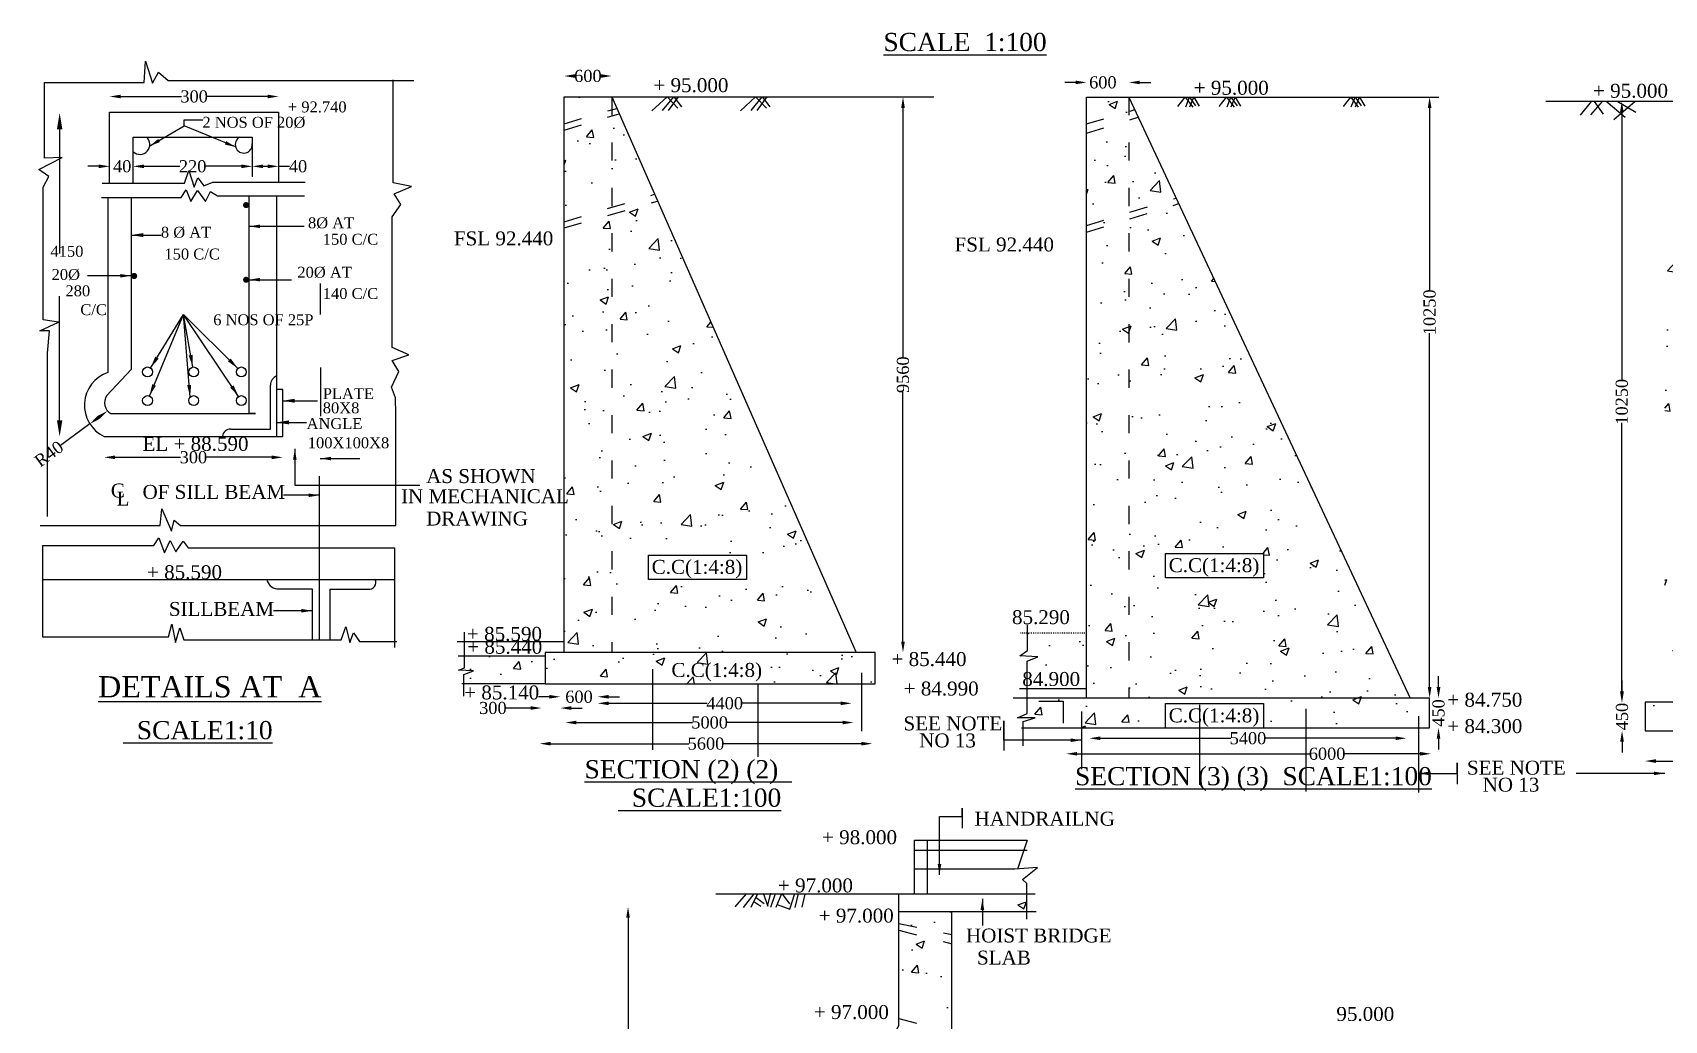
# Model space of a CAD drawing. Header units: millimetres. Extents: x -109570 to 149785, y -246061 to 55138.
# Drawn here: x 15205 to 42136, y 21769 to 38075 of the extents above; entities that cross this region are included whole.
import ezdxf

# ---------------------------------------------------------------- set-up
doc = ezdxf.new("R2010")
doc.units = ezdxf.units.MM
doc.header["$MEASUREMENT"] = 0
doc.header["$PDMODE"] = 33
doc.header["$PDSIZE"] = 500
doc.linetypes.add('ACAD_ISO03W100', pattern=[30, 12, -18])
for name, color, linetype in [('DIM', 5, 'Continuous'), ('DOT LINE', 3, 'ACAD_ISO03W100'), ('DWG. LINE', 1, 'Continuous'), ('HATCH', 2, 'Continuous'), ('TEXT', 7, 'Continuous'), ('TITLE', 7, 'Continuous')]:
    doc.layers.add(name, color=color, linetype=linetype)
doc.styles.get("Standard").update_dxf_attribs({"font": 'TIMES.TTF', "height": 200})
doc.dimstyles.get("Standard").update_dxf_attribs({"dimtxt": 200, "dimasz": 180, "dimexe": 0.18, "dimexo": 0.0625, "dimgap": 0.09, "dimtad": 0, "dimdec": 0, "dimzin": 0, "dimdsep": 46, "dimtxsty": 'Standard', "dimcen": 0.09, "dimse1": 1, "dimse2": 1, "dimclrd": 5, "dimclre": 5, "dimclrt": 4, "dimadec": 0, "dimazin": 0, "dimtfac": 1, "dimtdec": 0, "dimtofl": 0, "dimtmove": 0, "dimatfit": 3, "dimfxl": 1, "dimtolj": 1, "dimtzin": 0, "dimarcsym": 0})

# ---------------------------------------------------------------- blocks, each defined once
blk = doc.blocks.new('*D57')
at = {"layer": 'Defpoints', "color": 0}
for p in [(41506, 36941), (41434, 27020), (41506, 27020)]:
    blk.add_point(p, dxfattribs=at)
at = {"layer": 'DIM', "color": 5, "lineweight": -2}
for p, q in [((41434, 36761), (41434, 32327)), ((41434, 27200), (41434, 31634))]:
    blk.add_line(p, q, dxfattribs=at)
at = {"layer": 'DIM', "color": 5}
for points in [[(41404, 36761), (41464, 36761), (41434, 36941)], [(41404, 27200), (41464, 27200), (41434, 27020)]]:
    blk.add_solid(points, dxfattribs=at)
at = {"layer": 'DIM', "color": 4, "insert": (41434, 31981), "char_height": 200, "attachment_point": 5, "rotation": 90}
blk.add_mtext('\\A1;10250', dxfattribs=at)
blk = doc.blocks.new('*D62')
at = {"layer": 'Defpoints', "color": 0}
for p in [(41819, 26058), (53921, 26058), (53921, 26050)]:
    blk.add_point(p, dxfattribs=at)
at = {"layer": 'DIM', "color": 5, "lineweight": -2}
for p, q in [((41999, 26050), (49270, 26050)), ((53741, 26050), (49964, 26050))]:
    blk.add_line(p, q, dxfattribs=at)
at = {"layer": 'DIM', "color": 5}
for points in [[(41999, 26080), (41999, 26020), (41819, 26050)], [(53741, 26080), (53741, 26020), (53921, 26050)]]:
    blk.add_solid(points, dxfattribs=at)
at = {"layer": 'DIM', "color": 4, "insert": (49617, 26050), "char_height": 200, "attachment_point": 5}
blk.add_mtext('\\A1;12300', dxfattribs=at)
blk = doc.blocks.new('*D63')
at = {"layer": 'Defpoints', "color": 0}
for p in [(41819, 27020), (41438, 26549), (41819, 26549)]:
    blk.add_point(p, dxfattribs=at)
at = {"layer": 'DIM', "color": 5, "lineweight": -2}
for p, q in [((41438, 27200), (41438, 27380)), ((41438, 26369), (41438, 26189))]:
    blk.add_line(p, q, dxfattribs=at)
at = {"layer": 'DIM', "color": 5}
for points in [[(41408, 27200), (41468, 27200), (41438, 27020)], [(41408, 26369), (41468, 26369), (41438, 26549)]]:
    blk.add_solid(points, dxfattribs=at)
at = {"layer": 'DIM', "color": 4, "insert": (41438, 26785), "char_height": 200, "attachment_point": 5, "rotation": 90}
blk.add_mtext('\\A1;450', dxfattribs=at)
blk = doc.blocks.new('*D64')
at = {"layer": 'Defpoints', "color": 0}
for p in [(33299, 37253), (32599, 37012), (33299, 37012)]:
    blk.add_point(p, dxfattribs=at)
at = {"layer": 'DIM', "color": 5, "lineweight": -2}
for p, q in [((32419, 37253), (32239, 37253)), ((33479, 37253), (33659, 37253))]:
    blk.add_line(p, q, dxfattribs=at)
at = {"layer": 'DIM', "color": 5}
for points in [[(32419, 37283), (32419, 37223), (32599, 37253)], [(33479, 37283), (33479, 37223), (33299, 37253)]]:
    blk.add_solid(points, dxfattribs=at)
at = {"layer": 'DIM', "color": 4, "insert": (32869, 37253), "char_height": 200, "attachment_point": 5}
blk.add_mtext('\\A1;600', dxfattribs=at)
blk = doc.blocks.new('*D65')
at = {"layer": 'Defpoints', "color": 0}
for p in [(38262, 27090), (38409, 27090), (38262, 26599)]:
    blk.add_point(p, dxfattribs=at)
at = {"layer": 'DIM', "color": 5, "lineweight": -2}
for p, q in [((38409, 27270), (38409, 27450)), ((38409, 26419), (38409, 26239))]:
    blk.add_line(p, q, dxfattribs=at)
at = {"layer": 'DIM', "color": 5}
for points in [[(38379, 27270), (38439, 27270), (38409, 27090)], [(38379, 26419), (38439, 26419), (38409, 26599)]]:
    blk.add_solid(points, dxfattribs=at)
at = {"layer": 'DIM', "color": 4, "insert": (38409, 26844), "char_height": 200, "attachment_point": 5, "rotation": 90}
blk.add_mtext('\\A1;450', dxfattribs=at)
blk = doc.blocks.new('*D66')
at = {"layer": 'Defpoints', "color": 0}
for p in [(38262, 37012), (38262, 37012), (38262, 27090)]:
    blk.add_point(p, dxfattribs=at)
at = {"layer": 'DIM', "color": 5, "lineweight": -2}
for p, q in [((38262, 36832), (38262, 33806)), ((38262, 27270), (38262, 33113))]:
    blk.add_line(p, q, dxfattribs=at)
at = {"layer": 'DIM', "color": 5}
for points in [[(38232, 36832), (38292, 36832), (38262, 37012)], [(38232, 27270), (38292, 27270), (38262, 27090)]]:
    blk.add_solid(points, dxfattribs=at)
at = {"layer": 'DIM', "color": 4, "insert": (38262, 33459), "char_height": 200, "attachment_point": 5, "rotation": 90}
blk.add_mtext('\\A1;10250', dxfattribs=at)
blk = doc.blocks.new('*D67')
at = {"layer": 'Defpoints', "color": 0}
for p in [(32648, 26453), (37880, 26444), (37880, 26426)]:
    blk.add_point(p, dxfattribs=at)
at = {"layer": 'DIM', "color": 5, "lineweight": -2}
for p, q in [((32828, 26426), (34981, 26426)), ((37700, 26426), (35547, 26426))]:
    blk.add_line(p, q, dxfattribs=at)
at = {"layer": 'DIM', "color": 5}
for points in [[(32828, 26456), (32828, 26396), (32648, 26426)], [(37700, 26456), (37700, 26396), (37880, 26426)]]:
    blk.add_solid(points, dxfattribs=at)
at = {"layer": 'DIM', "color": 4, "insert": (35264, 26426), "char_height": 200, "attachment_point": 5}
blk.add_mtext('\\A1;5400', dxfattribs=at)
blk = doc.blocks.new('*D68')
at = {"layer": 'Defpoints', "color": 0}
for p in [(32264, 26142), (38283, 26170), (38283, 26142)]:
    blk.add_point(p, dxfattribs=at)
at = {"layer": 'DIM', "color": 5, "lineweight": -2}
for p, q in [((32444, 26170), (36286, 26170)), ((38103, 26170), (36854, 26170))]:
    blk.add_line(p, q, dxfattribs=at)
at = {"layer": 'DIM', "color": 5}
for points in [[(32444, 26200), (32444, 26140), (32264, 26170)], [(38103, 26200), (38103, 26140), (38283, 26170)]]:
    blk.add_solid(points, dxfattribs=at)
at = {"layer": 'DIM', "color": 4, "insert": (36570, 26170), "char_height": 200, "attachment_point": 5}
blk.add_mtext('\\A1;6000', dxfattribs=at)
blk = doc.blocks.new('*D69')
at = {"layer": 'Defpoints', "color": 0}
for p in [(24762, 37359), (23977, 37013), (24762, 37013)]:
    blk.add_point(p, dxfattribs=at)
at = {"layer": 'DIM', "color": 5, "lineweight": -2}
for p, q in [((24157, 37359), (24160, 37359)), ((24582, 37359), (24579, 37359))]:
    blk.add_line(p, q, dxfattribs=at)
at = {"layer": 'DIM', "color": 5}
for points in [[(24157, 37389), (24157, 37329), (23977, 37359)], [(24582, 37389), (24582, 37329), (24762, 37359)]]:
    blk.add_solid(points, dxfattribs=at)
at = {"layer": 'DIM', "color": 4, "insert": (24370, 37359), "char_height": 200, "attachment_point": 5}
blk.add_mtext('\\A1;600', dxfattribs=at)
blk = doc.blocks.new('*D70')
at = {"layer": 'Defpoints', "color": 0}
for p in [(23604, 26938), (23914, 26938), (23914, 26925)]:
    blk.add_point(p, dxfattribs=at)
at = {"layer": 'DIM', "color": 5, "lineweight": -2}
for p, q in [((23424, 26925), (23012, 26925)), ((24094, 26925), (24274, 26925))]:
    blk.add_line(p, q, dxfattribs=at)
at = {"layer": 'DIM', "color": 5}
for points in [[(23424, 26955), (23424, 26895), (23604, 26925)], [(24094, 26955), (24094, 26895), (23914, 26925)]]:
    blk.add_solid(points, dxfattribs=at)
at = {"layer": 'DIM', "color": 4, "insert": (22802, 26925), "char_height": 200, "attachment_point": 5}
blk.add_mtext('\\A1;300', dxfattribs=at)
blk = doc.blocks.new('*D71')
at = {"layer": 'Defpoints', "color": 0}
for p in [(24532, 27111), (23914, 26925), (24532, 26925)]:
    blk.add_point(p, dxfattribs=at)
at = {"layer": 'DIM', "color": 5, "lineweight": -2}
for p, q in [((23734, 27111), (23554, 27111)), ((24712, 27111), (24892, 27111))]:
    blk.add_line(p, q, dxfattribs=at)
at = {"layer": 'DIM', "color": 5}
for points in [[(23734, 27141), (23734, 27081), (23914, 27111)], [(24712, 27141), (24712, 27081), (24532, 27111)]]:
    blk.add_solid(points, dxfattribs=at)
at = {"layer": 'DIM', "color": 4, "insert": (24223, 27111), "char_height": 200, "attachment_point": 5}
blk.add_mtext('\\A1;600', dxfattribs=at)
blk = doc.blocks.new('*D72')
at = {"layer": 'Defpoints', "color": 0}
for p in [(28724, 27003), (24532, 26925), (28724, 26925)]:
    blk.add_point(p, dxfattribs=at)
at = {"layer": 'DIM', "color": 5, "lineweight": -2}
for p, q in [((24712, 27003), (26340, 27003)), ((28544, 27003), (26916, 27003))]:
    blk.add_line(p, q, dxfattribs=at)
at = {"layer": 'DIM', "color": 5}
for points in [[(24712, 27033), (24712, 26973), (24532, 27003)], [(28544, 27033), (28544, 26973), (28724, 27003)]]:
    blk.add_solid(points, dxfattribs=at)
at = {"layer": 'DIM', "color": 4, "insert": (26628, 27003), "char_height": 200, "attachment_point": 5}
blk.add_mtext('\\A1;4400', dxfattribs=at)
blk = doc.blocks.new('*D73')
at = {"layer": 'Defpoints', "color": 0}
for p in [(24001, 26686), (28756, 26686), (28756, 26686)]:
    blk.add_point(p, dxfattribs=at)
at = {"layer": 'DIM', "color": 5, "lineweight": -2}
for p, q in [((24181, 26686), (26096, 26686)), ((28576, 26686), (26662, 26686))]:
    blk.add_line(p, q, dxfattribs=at)
at = {"layer": 'DIM', "color": 5}
for points in [[(24181, 26716), (24181, 26656), (24001, 26686)], [(28576, 26716), (28576, 26656), (28756, 26686)]]:
    blk.add_solid(points, dxfattribs=at)
at = {"layer": 'DIM', "color": 4, "insert": (26379, 26686), "char_height": 200, "attachment_point": 5}
blk.add_mtext('\\A1;5000', dxfattribs=at)
blk = doc.blocks.new('*D74')
at = {"layer": 'Defpoints', "color": 0}
for p in [(23574, 26332), (29063, 26337), (29063, 26332)]:
    blk.add_point(p, dxfattribs=at)
at = {"layer": 'DIM', "color": 5, "lineweight": -2}
for p, q in [((23754, 26337), (26036, 26337)), ((28883, 26337), (26602, 26337))]:
    blk.add_line(p, q, dxfattribs=at)
at = {"layer": 'DIM', "color": 5}
for points in [[(23754, 26367), (23754, 26307), (23574, 26337)], [(28883, 26367), (28883, 26307), (29063, 26337)]]:
    blk.add_solid(points, dxfattribs=at)
at = {"layer": 'DIM', "color": 4, "insert": (26319, 26337), "char_height": 200, "attachment_point": 5}
blk.add_mtext('\\A1;5600', dxfattribs=at)
blk = doc.blocks.new('*D75')
at = {"layer": 'Defpoints', "color": 0}
for p in [(29111, 37013), (29570, 37013), (29111, 27843)]:
    blk.add_point(p, dxfattribs=at)
at = {"layer": 'DIM', "color": 5, "lineweight": -2}
for p, q in [((29570, 36833), (29570, 32712)), ((29570, 28023), (29570, 32143))]:
    blk.add_line(p, q, dxfattribs=at)
at = {"layer": 'DIM', "color": 5}
for points in [[(29540, 36833), (29600, 36833), (29570, 37013)], [(29540, 28023), (29600, 28023), (29570, 27843)]]:
    blk.add_solid(points, dxfattribs=at)
at = {"layer": 'DIM', "color": 4, "insert": (29570, 32428), "char_height": 200, "attachment_point": 5, "rotation": 90}
blk.add_mtext('\\A1;9560', dxfattribs=at)
blk = doc.blocks.new('*D76')
at = {"layer": 'Defpoints', "color": 0}
for p in [(16385, 31408), (19333, 31408), (19333, 31064)]:
    blk.add_point(p, dxfattribs=at)
at = {"layer": 'DIM', "color": 5, "lineweight": -2}
for p, q in [((16565, 31064), (17648, 31064)), ((19153, 31064), (18069, 31064))]:
    blk.add_line(p, q, dxfattribs=at)
at = {"layer": 'DIM', "color": 5}
for points in [[(16565, 31094), (16565, 31034), (16385, 31064)], [(19153, 31094), (19153, 31034), (19333, 31064)]]:
    blk.add_solid(points, dxfattribs=at)
at = {"layer": 'DIM', "color": 4, "insert": (17859, 31064), "char_height": 200, "attachment_point": 5}
blk.add_mtext('\\A1;300', dxfattribs=at)
blk = doc.blocks.new('*D77')
at = {"layer": 'Defpoints', "color": 0}
for p in [(16433, 31842), (16441, 31830), (16142, 31629)]:
    blk.add_point(p, dxfattribs=at)
at = {"layer": 'DIM', "color": 5, "lineweight": -2}
for p, q in [((16151, 31617), (15667, 31262)), ((16296, 31724), (16296, 31724))]:
    blk.add_line(p, q, dxfattribs=at)
at = {"layer": 'DIM', "color": 5}
for points in [[(16278, 31748), (16314, 31700), (16441, 31830)], [(16278, 31748), (16313, 31699), (16151, 31617)]]:
    blk.add_solid(points, dxfattribs=at)
at = {"layer": 'DIM', "color": 4, "insert": (15475, 31121), "char_height": 200, "attachment_point": 5, "rotation": 36.2823}
blk.add_mtext('\\A1;R40', dxfattribs=at)
blk = doc.blocks.new('*D78')
at = {"layer": 'Defpoints', "color": 0}
for p in [(16476, 35857), (16864, 35868), (16864, 35857)]:
    blk.add_point(p, dxfattribs=at)
at = {"layer": 'DIM', "color": 5, "lineweight": -2}
for p, q in [((16296, 35868), (16116, 35868)), ((17044, 35868), (17224, 35868))]:
    blk.add_line(p, q, dxfattribs=at)
at = {"layer": 'DIM', "color": 5}
for points in [[(16296, 35898), (16296, 35838), (16476, 35868)], [(17044, 35898), (17044, 35838), (16864, 35868)]]:
    blk.add_solid(points, dxfattribs=at)
at = {"layer": 'DIM', "color": 4, "insert": (16684, 35868), "char_height": 200, "attachment_point": 5}
blk.add_mtext('\\A1;40', dxfattribs=at)
blk = doc.blocks.new('*D79')
at = {"layer": 'Defpoints', "color": 0}
for p in [(16864, 35868), (18830, 35868), (18830, 35868)]:
    blk.add_point(p, dxfattribs=at)
at = {"layer": 'DIM', "color": 5, "lineweight": -2}
for p, q in [((17044, 35868), (17634, 35868)), ((18650, 35868), (18060, 35868))]:
    blk.add_line(p, q, dxfattribs=at)
at = {"layer": 'DIM', "color": 5}
for points in [[(17044, 35898), (17044, 35838), (16864, 35868)], [(18650, 35898), (18650, 35838), (18830, 35868)]]:
    blk.add_solid(points, dxfattribs=at)
at = {"layer": 'DIM', "color": 4, "insert": (17847, 35868), "char_height": 200, "attachment_point": 5}
blk.add_mtext('\\A1;220', dxfattribs=at)
blk = doc.blocks.new('*D80')
at = {"layer": 'Defpoints', "color": 0}
for p in [(18830, 35868), (19266, 35868), (19266, 35868)]:
    blk.add_point(p, dxfattribs=at)
at = {"layer": 'DIM', "color": 5, "lineweight": -2}
for p, q in [((19010, 35868), (19086, 35868)), ((19266, 35868), (19446, 35868))]:
    blk.add_line(p, q, dxfattribs=at)
at = {"layer": 'DIM', "color": 5}
for points in [[(19010, 35898), (19010, 35838), (18830, 35868)], [(19086, 35898), (19086, 35838), (19266, 35868)]]:
    blk.add_solid(points, dxfattribs=at)
at = {"layer": 'DIM', "color": 4, "insert": (19586, 35868), "char_height": 200, "attachment_point": 5}
blk.add_mtext('\\A1;40', dxfattribs=at)
blk = doc.blocks.new('*D81')
at = {"layer": 'Defpoints', "color": 0}
for p in [(19266, 37021), (16476, 36761), (19266, 36761)]:
    blk.add_point(p, dxfattribs=at)
at = {"layer": 'DIM', "color": 5, "lineweight": -2}
for p, q in [((16656, 37021), (17661, 37021)), ((19086, 37021), (18081, 37021))]:
    blk.add_line(p, q, dxfattribs=at)
at = {"layer": 'DIM', "color": 5}
for points in [[(16656, 37051), (16656, 36991), (16476, 37021)], [(19086, 37051), (19086, 36991), (19266, 37021)]]:
    blk.add_solid(points, dxfattribs=at)
at = {"layer": 'DIM', "color": 4, "insert": (17871, 37021), "char_height": 200, "attachment_point": 5}
blk.add_mtext('\\A1;300', dxfattribs=at)
blk = doc.blocks.new('*D85')
at = {"layer": 'Defpoints', "color": 0}
for p in [(25032, 23645), (25044, 23645), (25044, 12360)]:
    blk.add_point(p, dxfattribs=at)
at = {"layer": 'DIM', "color": 5, "lineweight": -2}
for p, q in [((25032, 23465), (25032, 18349)), ((25032, 12540), (25032, 17656))]:
    blk.add_line(p, q, dxfattribs=at)
at = {"layer": 'DIM', "color": 5}
for points in [[(25002, 23465), (25062, 23465), (25032, 23645)], [(25002, 12540), (25062, 12540), (25032, 12360)]]:
    blk.add_solid(points, dxfattribs=at)
at = {"layer": 'DIM', "color": 4, "insert": (25032, 18002), "char_height": 200, "attachment_point": 5, "rotation": 90}
blk.add_mtext('\\A1;11750', dxfattribs=at)

msp = doc.modelspace()

# ---------------------------------------------------------------- hatches: boundary and pattern name
at = {"layer": 'HATCH'}
h = msp.add_hatch(dxfattribs=at)
h.set_pattern_fill('AR-CONC', color=256, scale=200, style=0)
h.paths.add_polyline_path([(29110.7, 27322.2), (29110.7, 27842.6), (23662.3, 27842.6), (23662.3, 27322.2)])
h.paths.add_polyline_path([(23662.3, 27322.2), (23662.3, 27781.2), (22334.3, 27781.2), (22334.3, 27590.8), (22231.7, 27547.7), (22480.1, 27538.7), (22324, 27481.2), (22324, 27322.2)])
h.paths.add_polyline_path([(23976.6, 27842.6), (24762.4, 27842.6), (24762.4, 35077.2), (23976.6, 34852.6)])
h.paths.add_polyline_path([(28799.1, 27842.6), (25519.2, 35293.5), (24762.4, 35077.2), (24762.4, 27842.6)])
h.paths.add_polyline_path([(25370.3, 29044.7), (25370.3, 29450), (26984.7, 29450), (26984.7, 29044.7)], flags=16)
h.paths.add_polyline_path([(25469.4, 35406.8), (24884.3, 36736), (24762.4, 36699.8), (24762.4, 35190.4)])
h.paths.add_polyline_path([(24762.4, 36699.8), (23976.6, 36466.8), (23976.6, 34949.8), (24762.4, 35190.4)])
h.paths.add_polyline_path([(24762.4, 36800.7), (24762.4, 37012.7), (23976.6, 37012.7), (23976.6, 36572.1)])
h.paths.add_polyline_path([(25671.3, 27288.9), (27287.7, 27288.9), (27287.7, 27751.6), (25671.3, 27751.6)], flags=9)
h.paths.add_polyline_path([(21227.5, 30243.4), (24052.3, 30243.4), (24052.3, 30596.1), (21227.5, 30596.1)], flags=9)
h.paths.add_polyline_path([(25345, 28990.9), (26961.4, 28990.9), (26961.4, 29453.5), (25345, 29453.5)], flags=24)
h = msp.add_hatch(dxfattribs=at)
h.set_pattern_fill('AR-CONC', color=256, scale=200, style=0)
h.paths.add_polyline_path([(38262.3, 27090.2), (31617.9, 27090.2), (31617.9, 26835), (31461.7, 26764.8), (31750.6, 26764.8), (31555.5, 26705.5), (31555.5, 26598.7), (33903.7, 26598.7), (33903.7, 26998.1), (35518.1, 26998.1), (35518.1, 26598.7), (38262.3, 26598.7)])
h.paths.add_polyline_path([(32599.2, 28163.1), (31623, 28163.1), (31623, 27872.9), (31500.1, 27786), (31796.9, 27771.1), (31617.9, 27700.9), (31617.9, 27240.4), (32599.2, 27240.4)])
h.paths.add_polyline_path([(34122.5, 35252.1), (33299.3, 34996.4), (33299.3, 27090.2), (37939.9, 27090.2)])
h.paths.add_polyline_path([(33903.7, 29072.3), (33903.7, 29477.7), (35518.1, 29477.7), (35518.1, 29072.3)], flags=16)
h.paths.add_polyline_path([(33299.3, 34996.4), (32599.2, 34779), (32599.2, 27090.2), (33299.3, 27090.2)])
h.paths.add_polyline_path([(33454.1, 36681.2), (33299.3, 36632.6), (33299.3, 35105.3), (34079.7, 35343.7)])
h.paths.add_polyline_path([(33299.3, 36632.6), (32599.2, 36413), (32599.2, 34891.6), (33299.3, 35105.3)])
h.paths.add_polyline_path([(33299.3, 37012.2), (32599.2, 37012.2), (32599.2, 36569), (33299.3, 36775.6)])
h.paths.add_polyline_path([(33299.3, 36775.6), (32599.2, 36569), (32599.2, 36413), (33299.3, 36632.6)])
h.paths.add_polyline_path([(33299.3, 34996.4), (33299.3, 35105.3), (32599.2, 34891.6), (32599.2, 34779)])
h.paths.add_polyline_path([(31480.3, 27226.5), (32531.3, 27226.5), (32531.3, 27577.7), (31480.3, 27577.7)], flags=9)
h.paths.add_polyline_path([(33878.4, 29018.5), (35494.8, 29018.5), (35494.8, 29481.2), (33878.4, 29481.2)], flags=24)
h = msp.add_hatch(dxfattribs=at)
h.set_pattern_fill('AR-CONC', color=256, scale=200, style=0)
h.paths.add_polyline_path([(53921.1, 26548.8), (53921.1, 27020.5), (41819.3, 27020.5), (41819.3, 26548.8), (47547.4, 26548.8), (47547.4, 26595), (47139.7, 26595), (47139.7, 26936.3), (48882, 26936.3), (48882, 26595), (47547.4, 26595), (47547.4, 26548.8)])
h.paths.add_polyline_path([(43591.3, 27020.5), (53526.7, 27020.5), (43591.3, 34422.7)])
h.paths.add_polyline_path([(45376.5, 28869.1), (47369.1, 28869.1), (47369.1, 28368.7), (45376.5, 28368.7)], flags=16)
h.paths.add_polyline_path([(43591.3, 34422.7), (42919, 34422.7), (42919, 27020.5), (43591.3, 27020.5)])
h.paths.add_polyline_path([(42919, 34422.7), (42144.7, 34422.7), (42144.7, 27020.5), (42919, 27020.5)])
h.paths.add_polyline_path([(42919, 34923.7), (42376.9, 35081.8), (42144.7, 34422.7), (42919, 34422.7)])
h.paths.add_polyline_path([(42919, 34923.7), (42919, 34422.7), (43591.3, 34422.7), (43591.3, 34727.7)])
h.paths.add_polyline_path([(43591.3, 36940.5), (43031.8, 36940.5), (42919, 36620.4), (42919, 35030.2), (43591.3, 34788.1)])
h.paths.add_polyline_path([(42919, 36620.4), (42421.8, 35209.2), (42919, 35030.2)])
h.paths.add_polyline_path([(48166.9, 27441.6), (48951.1, 27441.6), (48951.1, 27137.5), (48166.9, 27137.5)], flags=24)
h.paths.add_polyline_path([(45435.1, 28409.6), (47136.4, 28409.6), (47136.4, 28872.3), (45435.1, 28872.3)], flags=24)
h.paths.add_polyline_path([(42929.1, 27875.7), (43448.9, 27875.7), (43448.9, 27572.3), (42929.1, 27572.3)], flags=24)
h.paths.add_polyline_path([(42279, 27464.9), (42784.6, 27464.9), (42784.6, 27161.4), (42279, 27161.4)], flags=24)
h = msp.add_hatch(dxfattribs=at)
h.set_pattern_fill('AR-CONC', color=256, scale=200, style=0)
h.paths.add_polyline_path([(30734.5, 12359.5), (24800, 12359.5), (24800, 11778.5), (26826, 11778.5), (26826, 12201), (28390.5, 12201), (28390.5, 11778.5), (30734.5, 11778.5)])
h.paths.add_polyline_path([(29504, 21688), (25273, 12359.5), (29504, 12359.5)])
h.paths.add_polyline_path([(26366.5, 13623.5), (26366.5, 14045.5), (27931, 14045.5), (27931, 13623.5)], flags=16)
h.paths.add_polyline_path([(30375.5, 16196), (29504, 16196), (29504, 12359.5), (30375.5, 12359.5)])
h.paths.add_polyline_path([(30375.5, 16542), (29504, 16542), (29504, 16196), (30375.5, 16196)])
h.paths.add_polyline_path([(29504, 16542), (29239.5, 16542), (29239.5, 16196), (29504, 16196)], flags=17)
h.paths.add_polyline_path([(31741.5, 16398), (31741.5, 16542), (30375.5, 16542), (30375.5, 16196), (31798, 16196), (31798, 16281), (31696.5, 16341), (31860, 16350.5)])
h.paths.add_polyline_path([(30375.5, 21439.5), (29504, 21688), (29504, 20058.9), (30375.5, 19826)])
h.paths.add_polyline_path([(29504, 21688), (28845, 20235), (29504, 20058.9)])
h.paths.add_polyline_path([(30375.5, 23033), (29504, 23255.5), (29504, 21799), (30375.5, 21573.5)])
h.paths.add_polyline_path([(30375.5, 23564.5), (29504, 23564.5), (29504, 23368.5), (30375.5, 23186.5)])
h.paths.add_polyline_path([(31611.5, 23859.5), (29504, 23859.5), (29504, 23564.5), (31611.5, 23564.5)])
h.paths.add_polyline_path([(26373.8, 13683.1), (27897.2, 13683.1), (27897.2, 14035.8), (26373.8, 14035.8)], flags=8)

# ---------------------------------------------------------------- linework, layer by layer
at = {"layer": 'DIM', "color": 5}
for p, q in [((15651.2, 36479.1), (15651.2, 34430.7)), ((15651.2, 31676.8), (15651.2, 33725.2))]:
    msp.add_line(p, q, dxfattribs=at)
at = {"layer": 'DIM'}
for points in [[(17708.7, 36635.7), (18016.1, 36635.7)], [(19950.5, 33934.3), (19950.5, 33420.5)], [(19962.9, 31743.4), (19962.9, 32547.5)], [(31234.7, 26393.7), (31234.7, 26713.3), (31234.7, 26222.6)], [(38717.4, 25846.3), (38717.4, 26018.1), (38717.4, 25665.7)], [(30544.5, 25135), (30544.5, 25271.5), (30544.5, 24939.5)]]:
    msp.add_lwpolyline(points, dxfattribs=at)
at = {"layer": 'DIM', "color": 5}
for points in [[(15606.2, 36479.1), (15696.2, 36479.1), (15651.2, 36749.1)], [(15606.2, 31676.8), (15696.2, 31676.8), (15651.2, 31406.8)]]:
    msp.add_solid(points, dxfattribs=at)
at = {"layer": 'DOT LINE', "ltscale": 25}
for points in [[(24762.4, 37012.7), (24762.4, 27842.6)], [(33299.3, 37012.2), (33299.3, 27090.2)], [(23976.6, 36572.1), (24845.2, 36824.8)], [(23976.6, 36466.8), (24884.3, 36736)], [(32599.2, 36569), (33396.5, 36804.3)], [(32599.2, 36413), (33454.1, 36681.2)], [(23976.6, 34949.8), (25469.4, 35406.8)], [(23976.6, 34852.6), (25519.2, 35293.5)], [(32599.2, 34891.6), (34079.7, 35343.7)], [(32599.2, 34779), (34122.5, 35252.1)], [(29504, 23368.5), (30375.5, 23186.5)], [(29504, 23255.5), (30375.5, 23033)], [(29504, 21799), (30375.5, 21573.5)]]:
    msp.add_lwpolyline(points, dxfattribs=at)
at = {"layer": 'DOT LINE'}
msp.add_lwpolyline([(32599.2, 28163.1), (31491.2, 28163.1)], dxfattribs=at)
at = {"layer": 'DWG. LINE'}
for p, q in [((29761.5, 23859.5), (29761.5, 24745.5)), ((29761.5, 24745.5), (31617.5, 24745.5)), ((29761.5, 24576.5), (31617.5, 24576.5)), ((31617.5, 24745.5), (31459.3, 24265.8))]:
    msp.add_line(p, q, dxfattribs=at)
for points in [[(15399.4, 37254.1), (17044, 37254.1), (17070.5, 37602.7), (17182.6, 37240.2), (17281.6, 37424.7), (17440, 37286.3), (21497.7, 37286.3)], [(15449.2, 30089.7), (15449.2, 32784.5), (15485.4, 33150.1), (15322.4, 33154.9), (15634, 33293.7), (15379.9, 33332), (15379.9, 35523.8), (15471.3, 35702.9), (15308.3, 35817.8), (15691.7, 36014.1), (15399.4, 36004.5), (15399.4, 37254.1)], [(21200.9, 29940.5), (21200.9, 31781.5), (21197, 32044.7), (21127.3, 32223.9), (21246.9, 32482.8), (21137.2, 32662), (21416.3, 32758.2), (21140.6, 32877.7), (21140.6, 35033.2), (21282.7, 35238.1), (21171.8, 35414.5), (21457.3, 35535.5), (21155.4, 35595), (21155.4, 37296.6)], [(23976.6, 27842.6), (23976.6, 37012.7), (30079.5, 37012.7)], [(24762.4, 37012.7), (28799.1, 27842.6)], [(32599.2, 27090.2), (32599.2, 37012.2), (38412.8, 37012.2)], [(33299.3, 37012.2), (37939.9, 27090.2)], [(43591.3, 34422.7), (43591.3, 36940.5), (40180.9, 36940.5)], [(16476.3, 35592.5), (16476.3, 36761.4), (19266, 36761.4), (19266, 35604.2)], [(16863.9, 35592.5), (16863.9, 36352.1), (18829.7, 36352.1), (18829.7, 35693.8)], [(16353.7, 35592.5), (17713.6, 35592.5), (17785.1, 35801.9), (17869.5, 35526.5), (17934, 35677.5), (18031.8, 35546.5), (18178.6, 35604.2), (19701.5, 35604.2)], [(16341, 35354.2), (17658.3, 35354.2), (17738.1, 35481.7), (17815.9, 35287.4), (17927.3, 35469.3), (18056.5, 35285.6), (18139.6, 35451.7), (18254.6, 35382.8), (19693.7, 35382.8)], [(16384.7, 31407.5), (19234.5, 31407.5), (19234.5, 35382.8)], [(16448.8, 35354.2), (16448.8, 32467)], [(16494.3, 31786.5), (18883, 31786.5), (18779.7, 31786.5), (18779.7, 35382.8)], [(16830.3, 35354.2), (16830.3, 32511.9)], [(16830.3, 32511.9), (16427, 32077.8)], [(18476, 31531.3), (19132.4, 31531.3), (19132.4, 32256.4)], [(19234.5, 31407.5), (19332.7, 31407.5), (19332.7, 32184.2), (19234.5, 32184.2)], [(19939.3, 28053.9), (19939.3, 30754)], [(15330.9, 29940.4), (17311.3, 29940.4), (17338.7, 30215.7), (17495.1, 29845.4), (17539.3, 30028.9), (17644.8, 29940.5), (21200.9, 29940.5)], [(15369.4, 29610.2), (17207.8, 29610.2), (17286.1, 29732.3), (17379.8, 29486.6), (17473.5, 29689.4), (17567.2, 29506.1), (17688.2, 29677.7), (17770.2, 29572.4), (21175.9, 29572.4), (21175.9, 27923.9)], [(15369.4, 29610.2), (15369.4, 28102.6)], [(15369.4, 29049.9), (21175.9, 29049.9)], [(19237.3, 28892.4), (19821.2, 28892.4), (19821.2, 28053.9)], [(20115.6, 28053.9), (20115.6, 28887.5), (20738.7, 28887.5)], [(15369.4, 28102.6), (17447.5, 28102.6), (17503.2, 28311.2), (17561.3, 28009.6), (17636.1, 28247.5), (17702.6, 28053.9), (20300, 28053.9), (20372, 28266.9), (20441.2, 28009.6), (20502.2, 28167.3), (20599.1, 28026.2), (21216.8, 28026.2)], [(31617.9, 27700.9), (31796.9, 27771.1), (31500.1, 27786), (31623, 27872.9), (31623, 28301.1)], [(23976.6, 28017.8), (22214.5, 28017.8)], [(22324, 27121.3), (22324, 27481.2), (22480.1, 27538.7), (22231.7, 27547.7), (22334.3, 27590.8), (22334.3, 28179.4)], [(23662.3, 27781.2), (22230.9, 27781.2)], [(25436.1, 27565.2), (25436.1, 26235.1)], [(28883, 27504.9), (28883, 26545.2)], [(31555.5, 26300), (31555.5, 26705.5), (31750.6, 26764.8), (31461.7, 26764.8), (31617.9, 26835), (31617.9, 27700.9)], [(23662.3, 27322.2), (22287, 27322.2)], [(27172.3, 27322.2), (27172.3, 26118)], [(32599.2, 27240.4), (31495.6, 27240.4)], [(31524.9, 26598.7), (38262.3, 26598.7), (38262.3, 27090.2), (31390, 27090.2)], [(31813.2, 27041), (32216.4, 27041), (32216.4, 26677.7)], [(34463.4, 26979.8), (34463.4, 25655.5)], [(32516.5, 26869), (32516.5, 25918.3)], [(36217.6, 26913.4), (36217.6, 25548.3)], [(38077.7, 26790.1), (38077.7, 25529.3)], [(29968, 24745.5), (29968, 23859.5)], [(31611.5, 23442.5), (31611.5, 24026.5), (31541, 24093), (31789, 24291.5), (31417, 24262.5), (29761.5, 24262.5)], [(25273, 12359.5), (29504, 21688), (29504, 23859.5)], [(26484, 23859.5), (31751.5, 23859.5)], [(29504, 23564.5), (31768, 23564.5)], [(30375.5, 12359.5), (30375.5, 23564.5)]]:
    msp.add_lwpolyline(points, dxfattribs=at)
for points in [[(25370.3, 29450), (26984.7, 29450), (26984.7, 29044.7), (25370.3, 29044.7)], [(33903.7, 29477.7), (35518.1, 29477.7), (35518.1, 29072.3), (33903.7, 29072.3)], [(23662.3, 27322.2), (29110.7, 27322.2), (29110.7, 27842.6), (23662.3, 27842.6), (23662.3, 27322.2)], [(33903.7, 26998.1), (35518.1, 26998.1), (35518.1, 26592.8), (33903.7, 26592.8)], [(53921.1, 27020.5), (41819.3, 27020.5), (41819.3, 26548.8), (53921.1, 26548.8), (53921.1, 27020.5)]]:
    msp.add_lwpolyline(points, close=True, dxfattribs=at)
for centre in [(17101.7, 32473.9), (17862.5, 32473.9), (18650.4, 32473.9), (17101.7, 32001.1), (17862.5, 32001.1), (18650.4, 32001.1)]:
    msp.add_circle(centre, 81.7, dxfattribs=at)
for centre, radius, start, end in [((16974.7, 36230.1), 164.8, 227.7607, 47.7607), ((18689.7, 36227.2), 140.5, 117.31228, 4.6331), ((16633.4, 31924.1), 573.3, 108.77554, 244.28962), ((19288.6, 32261.6), 156.3, 110.25767, 181.87831), ((16598.5, 31964), 205.8, 146.42492, 239.57337), ((18466.4, 31406.8), 124.8, 85.61597, 179.68038), ((19254.9, 29077.9), 186.3, 188.65105, 264.55764), ((20757.2, 28998.2), 112.2, 260.49998, 27.46613)]:
    msp.add_arc(centre, radius, start, end, dxfattribs=at)
at = {"layer": 'HATCH'}
for points in [[(25426.2, 36786.5), (25678.5, 37012.7), (25855.9, 36829.8)], [(25603.6, 36790.4), (25786.9, 37012.7), (25915, 36847.5)], [(25702.1, 36788.5), (25867.7, 37012.7)], [(26886, 36786.5), (27138.4, 37012.7), (27315.8, 36829.8)], [(27063.4, 36790.4), (27246.8, 37012.7), (27374.9, 36847.5)], [(27162, 36788.5), (27327.6, 37012.7)], [(34106.8, 36855.3), (34227.4, 37012.2), (34351.5, 36847.4)], [(34236.2, 36849.1), (34298.7, 37012.2), (34399.9, 36865.8)], [(34304.9, 36850.9), (34369.1, 37012.2), (34458, 36858.8)], [(34791, 36855.3), (34911.6, 37012.2), (35035.7, 36847.4)], [(34920.4, 36849.1), (34982.9, 37012.2), (35084.1, 36865.8)], [(34989.1, 36850.9), (35053.3, 37012.2), (35142.2, 36858.8)], [(36840.4, 36855.3), (36961, 37012.2), (37085.1, 36847.4)], [(36969.8, 36849.1), (37032.3, 37012.2), (37133.5, 36865.8)], [(37038.4, 36850.9), (37102.7, 37012.2), (37191.6, 36858.8)], [(40754, 36710.7), (40936.4, 36940.5)], [(40922.5, 36719.4), (41113.6, 36940.5)], [(41129.2, 36728.1), (40983.3, 36940.5)], [(41487, 36672.6), (41174.4, 36940.5)], [(41304.6, 36641.3), (41650.3, 36940.5)], [(41667.7, 36757.6), (41355, 36940.5)], [(26798, 23645), (26989.5, 23859.5)], [(26940, 23630.5), (27111.5, 23859)], [(27066, 23640.5), (27174, 23865)], [(27225.5, 23649), (27107.5, 23727.5)], [(27281, 23690.5), (27145.5, 23790)], [(27346, 23649), (27266, 23862.5)], [(27332.5, 23652.5), (27391.5, 23867.5)], [(27389, 23640.5), (27464, 23862.5)], [(27475, 23635.5), (27568.5, 23864), (27697.5, 23695.5)], [(27493.5, 23683.5), (27704, 23604.5), (27787.5, 23862.5)], [(27791, 23630.5), (27846.5, 23861.5)], [(27908, 23636.5), (27954.5, 23853)]]:
    msp.add_lwpolyline(points, dxfattribs=at)
at = {"layer": 'HATCH', "const_width": 50}
for points in [[(18703, 35227.9, 1), (18753, 35227.9, 1)], [(16856.3, 34057.2, 1), (16906.3, 34057.2, 1)], [(18704.2, 33995, 1), (18754.2, 33995, 1)]]:
    msp.add_lwpolyline(points, format="xyb", close=True, dxfattribs=at)

# ---------------------------------------------------------------- texts
at = {"layer": 'TEXT'}
for s, height, p in [('+ 95.000', 230, (25451.3, 37092.6)), ('+ 95.000', 230, (34368.7, 37050.1)), ('+ 95.000', 230, (40958.7, 37000.7)), ('+ 92.740', 180, (19418.4, 36758.6)), ('2 NOS OF 20%%C', 180, (18007.6, 36505)), ('8%%C AT', 180, (19750.2, 34845.2)), ('8 %%C AT', 180, (17322.6, 34690.1)), ('150 C/C', 180, (19994.2, 34574)), ('FSL 92.440', 230, (22157.6, 34563.5)), ('4150', 180, (15499.8, 34375.5)), ('150 C/C', 180, (17380.9, 34330.5)), ('FSL 92.440', 230, (30421.1, 34462.4)), ('20%%C AT', 180, (19574.9, 34029.7)), ('20%%C ', 180, (15518.1, 33992.5)), ('280', 180, (15747.4, 33722.7)), ('140 C/C', 180, (19994.2, 33678.2)), ('C/C', 180, (15992.1, 33412)), ('6 NOS OF 25P', 180, (18186.5, 33245.1)), ('PLATE', 180, (19994.2, 32025.6)), ('80X8', 180, (19994.2, 31790.3)), ('ANGLE', 180, (19727.2, 31531.4)), ('EL + 88.590', 230, (17019.4, 31171)), ('100X100X8', 180, (19746.8, 31213.7)), ('AS SHOWN', 230, (21700.8, 30639.3)), ('C', 230, (16495.7, 30400.9)), ('L', 230, (16591.6, 30268.3)), ('OF SILL BEAM', 230, (17019.4, 30378.8)), ('IN MECHANICAL', 230, (21286.3, 30307.3)), ('DRAWING', 230, (21700.8, 29938.3)), ('C.C(1:4:8)', 230, (25422.1, 29140.6)), ('C.C(1:4:8)', 230, (33955.5, 29168.3)), ('+ 85.590', 230, (17093.1, 29052.7)), ('SILLBEAM', 230, (17454.2, 28446.2)), ('85.290', 230, (31369.4, 28310.4)), ('+ 85.590', 230, (22374, 28034.4)), ('+ 85.440', 230, (22378.2, 27822.1)), ('+ 85.440', 230, (29380.9, 27618.4)), ('C.C(1:4:8)', 230, (25748.4, 27438.6)), ('84.900', 230, (31538.8, 27289.7)), ('+ 85.140', 230, (22327.9, 27067)), ('+ 84.990', 230, (29581.2, 27132.1)), ('C.C(1:4:8)', 230, (33955.5, 26688.7)), ('+ 84.750', 230, (38554, 26947.2)), ('SEE NOTE', 230, (29578.2, 26556.1)), ('+ 84.300', 230, (38554, 26511.5)), ('NO 13', 230, (29837.6, 26275.5)), ('SEE NOTE', 230, (38877.8, 25825.7)), ('NO 13', 230, (39137.1, 25545)), ('HANDRAILNG', 230, (30751, 24983)), ('+ 98.000', 230, (28234, 24677.5)), ('+ 97.000', 230, (27506.5, 23881.5)), ('+ 97.000', 230, (28179.5, 23383.5)), ('HOIST BRIDGE', 230, (30610, 23055)), ('SLAB', 230, (30792.5, 22690.5)), ('+ 97.000', 230, (28099, 21791.5)), ('95.000', 230, (36723, 21759.5))]:
    msp.add_text(s, height=height, dxfattribs=at).set_placement(p)
at = {"layer": 'TITLE'}
for s, height, p in [('%%USCALE  1:100', 300, (29247.3, 37770.6)), ('%%UDETAILS AT  A', 350, (16286.3, 27101.5)), ('%%U  SCALE1:10', 300, (16698.6, 26410.4)), ('%%USECTION (2) (2)  ', 300, (24315.3, 25765.2)), ('%%USECTION (3) (3)  SCALE1:100', 300, (32409.4, 25650.7)), ('%%U  SCALE1:100', 300, (24867.3, 25295.5))]:
    msp.add_text(s, height=height, dxfattribs=at).set_placement(p)

# ---------------------------------------------------------------- dimensions: what is measured, and where the dimension line sits
at = {"layer": 'DIM'}
for base, p1, p2, text, picture, middle in [((24762.4, 37359.1), (23976.6, 37012.7), (24762.4, 37012.7), '600', '*D69', (24369.5, 37359.1)), ((33299.3, 37253.1), (32599.2, 37012.2), (33299.3, 37012.2), '600', '*D64', (32869.2, 37253.1)), ((16863.9, 35867.8), (16476.3, 35857.2), (16863.9, 35857.2), '40', '*D78', (16683.9, 35867.8)), ((23913.7, 26925.4), (23604.5, 26938.4), (23913.7, 26938.4), '300', '*D70', (22801.6, 26925.4)), ((28723.5, 27002.7), (24532.2, 26925.4), (28723.5, 26925.4), '4400', '*D72', (26627.9, 27002.7)), ((38283.1, 26169.6), (32263.5, 26142.2), (38283.1, 26142.2), '6000', '*D68', (36569.7, 26169.6)), ((53921.1, 26049.7), (41819.3, 26057.5), (53921.1, 26057.5), '12300', '*D62', (49617, 26049.7))]:
    dim = msp.add_linear_dim(base=base, p1=p1, p2=p2, text=text, dimstyle='Standard', dxfattribs=at)
    dim.commit()
    dim.dimension.update_dxf_attribs({"geometry": picture, "text_midpoint": middle, "dimtype": 160})
for base, p1, p2, text, picture, middle in [((19266, 37020.7), (16476.3, 36761.4), (19266, 36761.4), '300', '*D81', (17871.2, 37020.7)), ((18829.7, 35867.8), (16863.9, 35867.8), (18829.7, 35867.8), '220', '*D79', (17846.8, 35867.8)), ((19266, 35867.8), (18829.7, 35867.8), (19266, 35867.8), '40', '*D80', (19586.2, 35867.8)), ((19332.7, 31064.3), (16384.7, 31407.5), (19332.7, 31407.5), '300', '*D76', (17858.7, 31064.3)), ((24532.2, 27110.8), (23913.7, 26925.4), (24532.2, 26925.4), '600', '*D71', (24222.9, 27110.8)), ((28756.4, 26685.7), (24000.8, 26685.7), (28756.4, 26685.7), '5000', '*D73', (26378.6, 26685.7)), ((29063.4, 26337.5), (23574.2, 26332.3), (29063.4, 26332.3), '5600', '*D74', (26318.8, 26337.5)), ((37879.9, 26425.9), (32648.3, 26453.3), (37879.9, 26444.2), '5400', '*D67', (35264.1, 26425.9))]:
    dim = msp.add_linear_dim(base=base, p1=p1, p2=p2, text=text, dimstyle='Standard', dxfattribs=at)
    dim.commit()
    dim.dimension.update_dxf_attribs({"geometry": picture, "text_midpoint": middle})
for base, p1, p2, text, picture, middle in [((29569.5, 37012.7), (29110.7, 27842.6), (29110.7, 37012.7), '9560', '*D75', (29569.5, 32427.7)), ((41433.6, 27020.5), (41506.2, 36940.5), (41506.2, 27020.5), '10250', '*D57', (41433.6, 31980.5)), ((38408.7, 27090.2), (38262.3, 26598.7), (38262.3, 27090.2), '450', '*D65', (38408.7, 26844.5)), ((25031.5, 23645), (25043.5, 12359.5), (25043.5, 23645), '11750', '*D85', (25031.5, 18002.3))]:
    dim = msp.add_linear_dim(base=base, p1=p1, p2=p2, angle=90, text=text, dimstyle='Standard', dxfattribs=at)
    dim.commit()
    dim.dimension.update_dxf_attribs({"geometry": picture, "text_midpoint": middle})
for base, p1, p2, angle, text, picture, middle, dimtype in [((38262.3, 37012.2), (38262.3, 27090.2), (38262.3, 37012.2), 90, '10250', '*D66', (38262.3, 33459.2), 160), ((16441.2, 31830.4), (16141.9, 31628.8), (16432.6, 31842.2), 36.28229, 'R40', '*D77', (15475, 31121.2), 161), ((41437.7, 26548.8), (41819.3, 27020.5), (41819.3, 26548.8), 90, '450', '*D63', (41437.7, 26784.6), 160)]:
    dim = msp.add_linear_dim(base=base, p1=p1, p2=p2, angle=angle, text=text, dimstyle='Standard', dxfattribs=at)
    dim.commit()
    dim.dimension.update_dxf_attribs({"geometry": picture, "text_midpoint": middle, "dimtype": dimtype})

# ---------------------------------------------------------------- leaders
for points, override in [([(18554.8, 36187.9), (17708.7, 36534.7), (17708.7, 36635.7)], {"dimgap": 0.09, "dimtad": 0}), ([(17137.4, 36203.7), (17708.7, 36534.7)], {"dimgap": 0.09, "dimtad": 0}), ([(16830.3, 34732.8), (17328.8, 34732.8)], {"dimasz": 200, "dimgap": 0.09, "dimtad": 0}), ([(18779.7, 34877.8), (19686, 34877.8)], {"dimgap": 0.09, "dimtad": 0}), ([(16830.3, 34061.1), (16112, 34061.1)], {"dimgap": 0.09, "dimtad": 0}), ([(18779.7, 33996.7), (19477.7, 33996.7)], {"dimgap": 0.09, "dimtad": 0}), ([(17133.3, 32076.4), (17696.9, 33423.4)], {"dimasz": 200, "dimgap": 0.09, "dimtad": 0}), ([(17151.8, 32538.5), (17696.9, 33423.4)], {"dimasz": 200, "dimgap": 0.09, "dimtad": 0}), ([(18592.5, 32531.6), (17696.9, 33423.4)], {"dimasz": 200, "dimgap": 0.09, "dimtad": 0}), ([(17848.5, 32554.4), (17696.9, 33423.4)], {"dimasz": 200, "dimgap": 0.09, "dimtad": 0}), ([(17804.9, 32059), (17696.9, 33423.4)], {"dimasz": 200, "dimgap": 0.09, "dimtad": 0}), ([(18604.9, 32068.9), (17696.9, 33423.4)], {"dimasz": 200, "dimgap": 0.09, "dimtad": 0}), ([(19332.7, 31997.7), (19907.7, 31997.7)], {"dimasz": 200}), ([(19234.5, 31640.7), (19723.2, 31640.7)], {"dimasz": 200, "dimgap": 0.09, "dimtad": 0}), ([(19532.7, 31203.6), (19532.7, 30606.1), (21598.1, 30606.1)], {"dimgap": 0.09, "dimtad": 0}), ([(19952.1, 31043.9), (20608.1, 31043.9)], {"dimgap": 0.09, "dimtad": 0}), ([(19939.3, 30437.5), (19345.9, 30437.5)], {"dimgap": 0.09, "dimtad": 0}), ([(19821.2, 28531), (19180.5, 28531)], {"dimgap": 0.09, "dimtad": 0}), ([(32516.5, 26393.7), (31234.7, 26393.7)], {"dimgap": 0.09, "dimtad": 0}), ([(38077.7, 25846.3), (38717.4, 25846.3)], {"dimgap": 0.09, "dimtad": 0}), ([(42144.7, 25846.3), (40682.8, 25846.3)], {"dimgap": 0.09, "dimtad": 0}), ([(30172, 24170), (30172, 25135), (30544.5, 25135)], {"dimgap": 0.09, "dimtad": 0}), ([(30880.5, 23773.5), (30880.5, 23333.5)], {"dimgap": 0.09, "dimtad": 0})]:
    msp.add_leader(points, dimstyle='Standard', override=override, dxfattribs=at)

doc.saveas('drawing.dxf')
